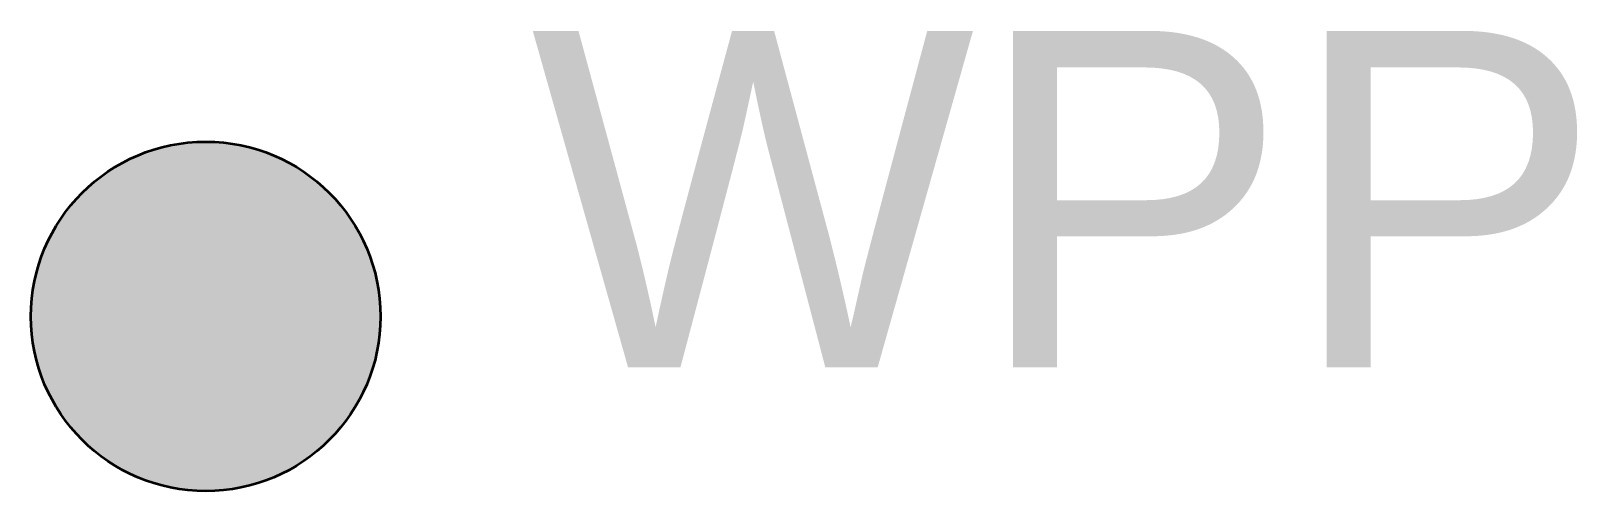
# Model space of a CAD drawing. Header units: feet. Extents: x -0.031 to 0.243, y -0.031 to 0.051.
import ezdxf

# ---------------------------------------------------------------- set-up
doc = ezdxf.new("R2010")
doc.units = ezdxf.units.FT
doc.header["$MEASUREMENT"] = 0
doc.layers.get('0').update_dxf_attribs({"lineweight": 35})
doc.layers.add('TEXT', color=7, linetype='Continuous', lineweight=5)
doc.styles.add('PDF Arial', font='arial.ttf')

msp = doc.modelspace()

# ---------------------------------------------------------------- hatches: boundary and pattern name
h = msp.add_hatch(color=256)
h.dxf.hatch_style = 1
h.paths.add_polyline_path([(0.03097, 0, 1), (-0.03097, 0, 1)])

# ---------------------------------------------------------------- linework, layer by layer
msp.add_circle((0, 0), 0.03097)

# ---------------------------------------------------------------- texts
at = {"layer": 'TEXT', "style": 'PDF Arial'}
msp.add_text('WPP', height=0.059652, dxfattribs=at).set_placement((0.05758, -0.00904))

doc.saveas('drawing.dxf')
